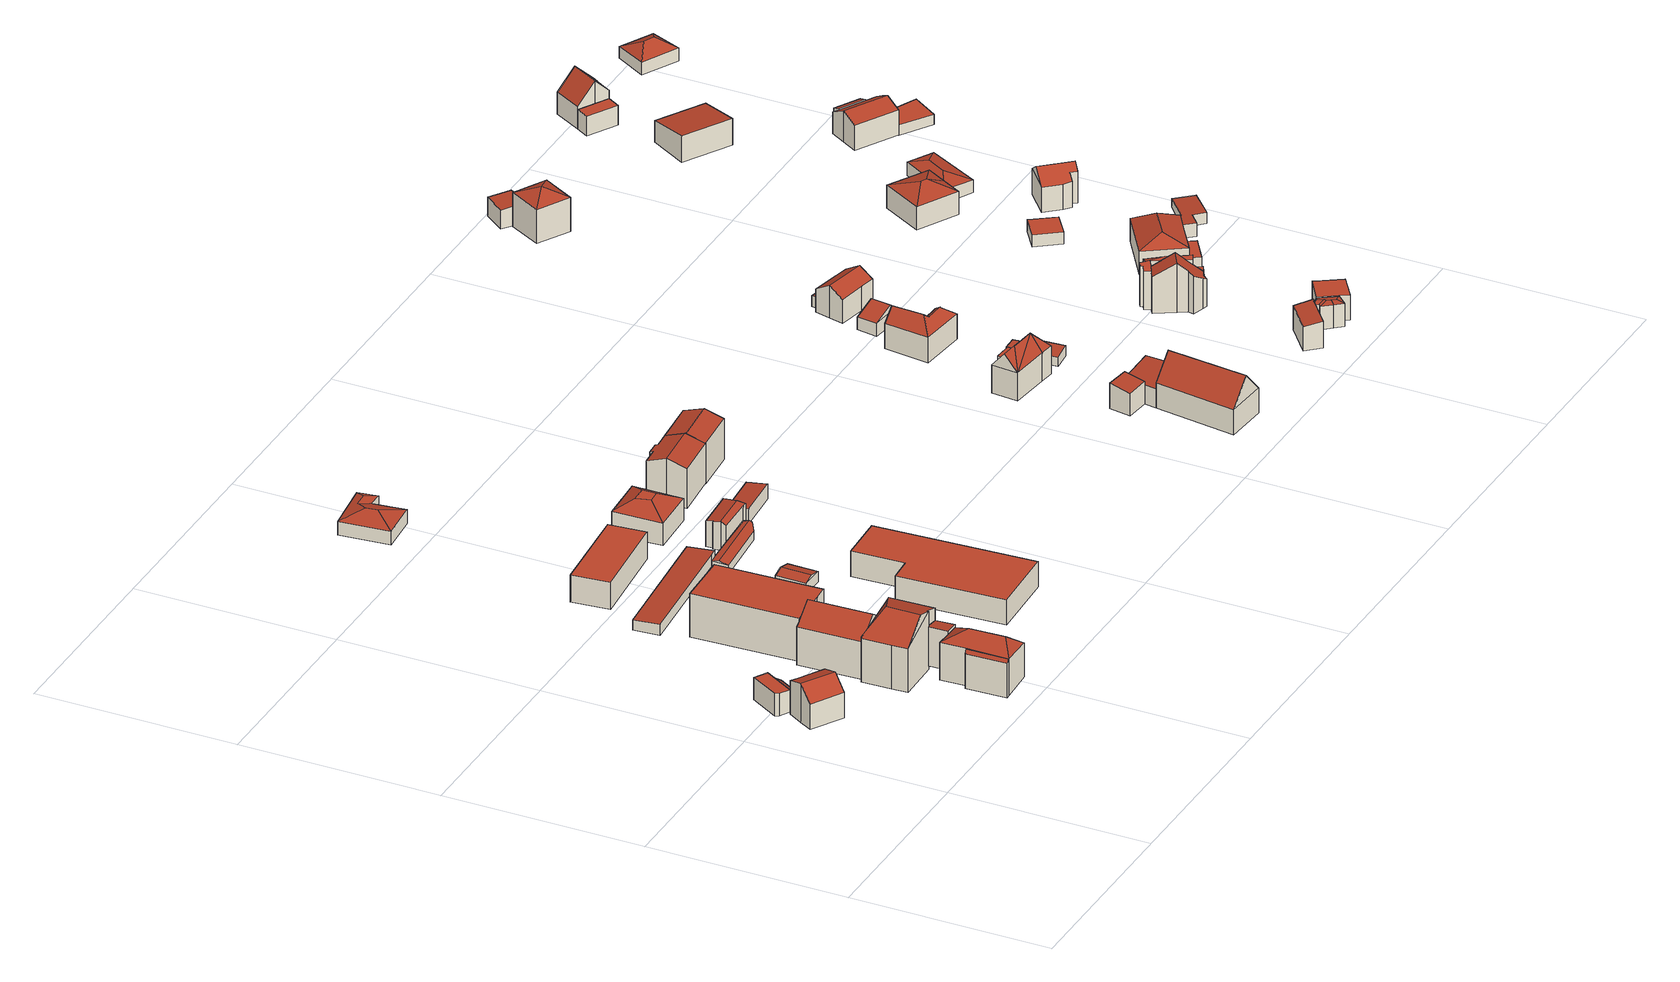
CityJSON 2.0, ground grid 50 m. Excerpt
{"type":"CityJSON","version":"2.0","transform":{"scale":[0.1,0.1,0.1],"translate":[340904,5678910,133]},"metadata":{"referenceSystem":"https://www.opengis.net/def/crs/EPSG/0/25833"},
"CityObjects":{
"building1":{"type":"Building","attributes":{"Dachtyp_tdc":"tdcGableRoof","Gemeindeschluessel":14729160,"Dachneigung":44.12,"QualitaetDacherkennung":64,"Geometrietyp2DReferenz":"3000","function":"31001_9998","roofType":"3100","measuredHeight":10.06},"geometry":[{"type":"MultiSurface","lod":"2","boundaries":[[[0,1,2,3]],[[1,4,5,2]],[[4,6,7,5]],[[6,8,9,7]],[[8,10,11,9]],[[10,12,13,11]],[[12,14,15,13]],[[14,0,3,15]],[[10,8,6,4,1,0]],[[0,14,12,10]],[[3,2,5,7,9,11,13,15]]],"semantics":{"surfaces":[{"type":"WallSurface"},{"type":"RoofSurface"},{"type":"GroundSurface"}],"values":[0,0,0,0,0,0,0,0,1,1,2]}}]},
"building2":{"type":"Building","attributes":{"Dachtyp_tdc":"tdcPolyFlatRoof","Gemeindeschluessel":14729160,"Dachneigung":0,"QualitaetDacherkennung":74,"Geometrietyp2DReferenz":"3000","function":"31001_9998","roofType":"1000","measuredHeight":5.78},"geometry":[{"type":"MultiSurface","lod":"2","boundaries":[[[16,17,18,19]],[[17,20,21,18]],[[20,22,23,21]],[[22,24,25,23]],[[24,16,19,25]],[[24,22,20,17,16]],[[19,18,21,23,25]]],"semantics":{"surfaces":[{"type":"WallSurface"},{"type":"RoofSurface"},{"type":"GroundSurface"}],"values":[0,0,0,0,0,1,2]}}]},
"building3":{"type":"Building","attributes":{"Dachtyp_tdc":"tdcPolyFlatRoof","Gemeindeschluessel":14729160,"Dachneigung":35.98,"QualitaetDacherkennung":74,"Geometrietyp2DReferenz":"3000","function":"31001_9998","roofType":"2100","measuredHeight":5.3},"geometry":[{"type":"MultiSurface","lod":"2","boundaries":[[[26,27,28,29]],[[27,30,31,28]],[[30,32,33,31]],[[32,34,35,33]],[[34,36,37,35]],[[36,38,39,37]],[[38,26,29,39]],[[38,36,34,32,30,27,26]],[[29,28,31,33,35,37,39]]],"semantics":{"surfaces":[{"type":"WallSurface"},{"type":"RoofSurface"},{"type":"GroundSurface"}],"values":[0,0,0,0,0,0,0,1,2]}}]},
"building4":{"type":"Building","attributes":{"Dachtyp_tdc":"tdcPolyFlatRoof","Gemeindeschluessel":14729160,"Dachneigung":3.84,"QualitaetDacherkennung":46,"Geometrietyp2DReferenz":"3000","function":"31001_9998","roofType":"2100","measuredHeight":2.21},"geometry":[{"type":"MultiSurface","lod":"2","boundaries":[[[40,41,42,43]],[[41,44,35,42]],[[44,45,33,35]],[[45,40,43,33]],[[45,44,41,40]],[[43,42,35,33]]],"semantics":{"surfaces":[{"type":"WallSurface"},{"type":"RoofSurface"},{"type":"GroundSurface"}],"values":[0,0,0,0,1,2]}}]},
"building5":{"type":"Building","attributes":{"Gemeindeschluessel":14729160,"Geometrietyp2DReferenz":"3000","function":"31001_9998","roofType":"9999"},"children":["building5-1","building5-2","building5-3","building5-4"]},
"building5-1":{"type":"BuildingPart","attributes":{"Dachtyp_tdc":"tdcPolyFlatRoof","Dachneigung":0,"QualitaetDacherkennung":59,"Geometrietyp2DReferenz":"3000","roofType":"1000","measuredHeight":6.78},"parents":["building5"],"geometry":[{"type":"MultiSurface","lod":"2","boundaries":[[[46,47,48,49]],[[47,50,51,48]],[[50,52,53,51]],[[52,54,55,53]],[[56,57,58,59]],[[57,60,61,58]],[[60,46,49,61]],[[60,57,56,62,54,52,50,47,46]],[[49,48,51,53,55,63,59,58,61]],[[63,55,54,62]],[[59,63,62,56]]],"semantics":{"surfaces":[{"type":"WallSurface"},{"type":"RoofSurface"},{"type":"GroundSurface"},{"type":"ClosureSurface"}],"values":[0,0,0,0,0,0,0,1,2,3,3]}}]},
"building5-2":{"type":"BuildingPart","attributes":{"Dachtyp_tdc":"tdcHipRoof","Dachneigung":37.19,"QualitaetDacherkennung":64,"Geometrietyp2DReferenz":"3000","roofType":"3200","measuredHeight":12.5},"parents":["building5"],"geometry":[{"type":"MultiSurface","lod":"2","boundaries":[[[64,65,53,55,54]],[[65,66,67,53]],[[66,68,69,70,67]],[[71,72,73,74,75]],[[72,76,77,73]],[[68,66,78]],[[79,76,72,80]],[[66,65,64,79,80,78]],[[72,71,68,78,80]],[[77,63,55,53,67,70,74,73]],[[79,62,63,77,76]],[[64,54,62,79]],[[54,55,63,62]],[[75,69,68,71]],[[75,74,70,69]]],"semantics":{"surfaces":[{"type":"WallSurface"},{"type":"RoofSurface"},{"type":"GroundSurface"},{"type":"ClosureSurface"}],"values":[0,0,0,0,0,1,1,1,1,2,3,0,3,0,3]}}]},
"building5-3":{"type":"BuildingPart","attributes":{"Dachtyp_tdc":"tdcPolyFlatRoof","Dachneigung":7.17,"QualitaetDacherkennung":84,"Geometrietyp2DReferenz":"3000","roofType":"2100","measuredHeight":10.04},"parents":["building5"],"geometry":[{"type":"MultiSurface","lod":"2","boundaries":[[[81,82,83,77,76]],[[82,84,85,83]],[[84,86,56,59,85]],[[84,82,81,87,86]],[[59,63,77,83,85]],[[87,79,62,56,86]],[[62,63,59,56]],[[76,79,87,81]],[[76,77,63,62,79]]],"semantics":{"surfaces":[{"type":"WallSurface"},{"type":"RoofSurface"},{"type":"GroundSurface"},{"type":"ClosureSurface"}],"values":[0,0,0,1,2,0,3,0,3]}}]},
"building5-4":{"type":"BuildingPart","attributes":{"Dachtyp_tdc":"tdcFreeFormRoof","Dachneigung":56.68,"QualitaetDacherkennung":31,"Geometrietyp2DReferenz":"3000","roofType":"5000","measuredHeight":9.75},"parents":["building5"],"geometry":[{"type":"MultiSurface","lod":"2","boundaries":[[[69,88,89,70]],[[88,90,91,89]],[[90,75,74,91]],[[92,93,90,88]],[[92,88,69]],[[93,92,69,75]],[[93,75,90]],[[74,70,89,91]],[[70,74,75,69]]],"semantics":{"surfaces":[{"type":"WallSurface"},{"type":"RoofSurface"},{"type":"GroundSurface"},{"type":"ClosureSurface"}],"values":[0,0,0,1,0,1,0,2,3]}}]},
"building6":{"type":"Building","attributes":{"Dachtyp_tdc":"tdcFreeFormRoof","Gemeindeschluessel":14729160,"Dachneigung":36.74,"QualitaetDacherkennung":62,"Geometrietyp2DReferenz":"3000","function":"31001_9998","roofType":"5000","measuredHeight":16.27},"geometry":[{"type":"MultiSurface","lod":"2","boundaries":[[[94,95,96,97]],[[95,98,99,96]],[[98,100,101,99]],[[100,102,103,101]],[[102,104,105,103]],[[104,106,107,105]],[[106,108,109,107]],[[108,110,111,109]],[[110,94,97,111]],[[94,110,108,112,113]],[[102,114,113,112,106,104]],[[98,95,94,113,114,100]],[[102,100,114]],[[108,106,112]],[[97,96,99,101,103,105,107,109,111]]],"semantics":{"surfaces":[{"type":"WallSurface"},{"type":"RoofSurface"},{"type":"GroundSurface"}],"values":[0,0,0,0,0,0,0,0,0,1,1,1,0,0,2]}}]},
"building7":{"type":"Building","attributes":{"Dachtyp_tdc":"tdcFreeFormRoof","Gemeindeschluessel":14729160,"Dachneigung":33.32,"QualitaetDacherkennung":54,"Geometrietyp2DReferenz":"3000","function":"31001_9998","roofType":"5000","measuredHeight":13.63},"geometry":[{"type":"MultiSurface","lod":"2","boundaries":[[[115,116,117,118]],[[116,119,120,117]],[[119,121,122,120]],[[121,123,124,122]],[[123,125,126,124]],[[125,115,118,126]],[[127,128,119,116,115,125]],[[127,123,121,128]],[[121,119,128]],[[125,123,127]],[[118,117,120,122,124,126]]],"semantics":{"surfaces":[{"type":"WallSurface"},{"type":"RoofSurface"},{"type":"GroundSurface"}],"values":[0,0,0,0,0,0,1,1,0,0,2]}}]},
"building8":{"type":"Building","attributes":{"Dachtyp_tdc":"tdcPolyFlatRoof","Gemeindeschluessel":14729160,"Dachneigung":0,"QualitaetDacherkennung":88,"Geometrietyp2DReferenz":"3000","function":"31001_9998","roofType":"1000","measuredHeight":11.11},"geometry":[{"type":"MultiSurface","lod":"2","boundaries":[[[129,130,131,132]],[[130,133,134,131]],[[133,135,136,134]],[[135,137,138,136]],[[137,129,132,138]],[[137,135,133,130,129]],[[132,131,134,136,138]]],"semantics":{"surfaces":[{"type":"WallSurface"},{"type":"RoofSurface"},{"type":"GroundSurface"}],"values":[0,0,0,0,0,1,2]}}]},
"building9":{"type":"Building","attributes":{"Dachtyp_tdc":"tdcPolyFlatRoof","Gemeindeschluessel":14729160,"Dachneigung":2.74,"QualitaetDacherkennung":87,"Geometrietyp2DReferenz":"3000","function":"31001_9998","roofType":"2100","measuredHeight":2.86},"geometry":[{"type":"MultiSurface","lod":"2","boundaries":[[[139,140,141,142]],[[140,143,144,141]],[[143,145,146,144]],[[145,147,148,146]],[[147,139,142,148]],[[147,145,143,140,139]],[[142,141,144,146,148]]],"semantics":{"surfaces":[{"type":"WallSurface"},{"type":"RoofSurface"},{"type":"GroundSurface"}],"values":[0,0,0,0,0,1,2]}}]},
"building10":{"type":"Building","attributes":{"Dachtyp_tdc":"tdcPolyFlatRoof","Gemeindeschluessel":14729160,"Dachneigung":0,"QualitaetDacherkennung":78,"Geometrietyp2DReferenz":"3000","function":"31001_9998","roofType":"1000","measuredHeight":7.01},"geometry":[{"type":"MultiSurface","lod":"2","boundaries":[[[149,150,151,152]],[[150,153,154,151]],[[153,155,156,154]],[[155,157,158,156]],[[157,149,152,158]],[[157,155,153,150,149]],[[152,151,154,156,158]]],"semantics":{"surfaces":[{"type":"WallSurface"},{"type":"RoofSurface"},{"type":"GroundSurface"}],"values":[0,0,0,0,0,1,2]}}]},
"building11":{"type":"Building","attributes":{"Dachtyp_tdc":"tdcGableRoof","Gemeindeschluessel":14729160,"Dachneigung":13.79,"QualitaetDacherkennung":95,"Geometrietyp2DReferenz":"3000","function":"31001_9998","roofType":"3100","measuredHeight":3.52},"geometry":[{"type":"MultiSurface","lod":"2","boundaries":[[[159,160,161,162]],[[160,163,164,161]],[[163,165,166,164]],[[165,159,162,166]],[[163,160,167]],[[159,165,168]],[[160,159,168,167]],[[165,163,167,168]],[[162,161,164,166]]],"semantics":{"surfaces":[{"type":"WallSurface"},{"type":"RoofSurface"},{"type":"GroundSurface"}],"values":[0,0,0,0,0,0,1,1,2]}}]},
"building12":{"type":"Building","attributes":{"Dachtyp_tdc":"tdcFreeFormRoof","Gemeindeschluessel":14729160,"Dachneigung":19.48,"QualitaetDacherkennung":62,"Geometrietyp2DReferenz":"3000","function":"31001_9998","roofType":"5000","measuredHeight":5.22},"geometry":[{"type":"MultiSurface","lod":"2","boundaries":[[[169,170,171]],[[172,173,169,171,174]],[[175,172,174,176]],[[175,176,177]],[[173,172,175,177,178]],[[179,180,181,182,183,184]],[[169,173,178,170]],[[177,176,180,179]],[[176,174,181,180]],[[174,171,182,181]],[[171,170,183,182]],[[170,178,184,183]],[[178,177,179,184]]],"semantics":{"surfaces":[{"type":"RoofSurface"},{"type":"GroundSurface"},{"type":"WallSurface"}],"values":[0,0,0,0,0,1,0,2,2,2,2,2,2]}}]},
"building13":{"type":"Building","attributes":{"Dachtyp_tdc":"tdcPolyFlatRoof","Gemeindeschluessel":14729160,"Dachneigung":0,"QualitaetDacherkennung":57,"Geometrietyp2DReferenz":"3000","function":"31001_9998","roofType":"1000","measuredHeight":6.49},"geometry":[{"type":"MultiSurface","lod":"2","boundaries":[[[185,186,187,188]],[[186,189,190,187]],[[189,191,192,190]],[[191,193,194,192]],[[193,195,196,194]],[[195,185,188,196]],[[195,193,191,189,186,185]],[[188,187,190,192,194,196]]],"semantics":{"surfaces":[{"type":"WallSurface"},{"type":"RoofSurface"},{"type":"GroundSurface"}],"values":[0,0,0,0,0,0,1,2]}}]},
"building14":{"type":"Building","attributes":{"Dachtyp_tdc":"tdcFreeFormRoof","Gemeindeschluessel":14729160,"Dachneigung":21.91,"QualitaetDacherkennung":22,"Geometrietyp2DReferenz":"3000","function":"31001_9998","roofType":"5000","measuredHeight":3.02},"geometry":[{"type":"MultiSurface","lod":"2","boundaries":[[[197,198,199,200]],[[198,201,202,199]],[[201,203,204,202]],[[203,205,206,204]],[[205,207,208,206]],[[207,209,210,208]],[[209,197,200,210]],[[207,205,211,212,209]],[[211,203,201,198,197,212]],[[205,203,211]],[[197,209,212]],[[200,199,202,204,206,208,210]]],"semantics":{"surfaces":[{"type":"WallSurface"},{"type":"RoofSurface"},{"type":"GroundSurface"}],"values":[0,0,0,0,0,0,0,1,1,0,0,2]}}]},
"building15":{"type":"Building","attributes":{"Dachtyp_tdc":"tdcCutTentRoof","Gemeindeschluessel":14729160,"Dachneigung":23.9,"QualitaetDacherkennung":79,"Geometrietyp2DReferenz":"3000","function":"31001_9998","roofType":"9999","measuredHeight":7.92},"geometry":[{"type":"MultiSurface","lod":"2","boundaries":[[[213,214,215,216]],[[214,217,218,215]],[[217,219,220,218]],[[219,213,216,220]],[[214,213,221,222]],[[217,214,222,223]],[[219,217,223,224]],[[213,219,224,221]],[[224,223,222,221]],[[216,215,218,220]]],"semantics":{"surfaces":[{"type":"WallSurface"},{"type":"RoofSurface"},{"type":"GroundSurface"}],"values":[0,0,0,0,1,1,1,1,1,2]}}]},
"building16":{"type":"Building","attributes":{"Dachtyp_tdc":"tdcHipAndGableRoof","Gemeindeschluessel":14729160,"Dachneigung":14.35,"QualitaetDacherkennung":32,"Geometrietyp2DReferenz":"3000","function":"31001_9998","roofType":"5000","measuredHeight":7.38},"geometry":[{"type":"MultiSurface","lod":"2","boundaries":[[[225,226,227,228]],[[226,229,230,227]],[[229,231,232,230]],[[231,233,234,232]],[[233,235,236,234]],[[235,237,238,236]],[[237,239,240,238]],[[239,225,228,240]],[[235,233,241]],[[233,231,229,226,225,241]],[[225,239,237,235,241]],[[228,227,230,232,234,236,238,240]]],"semantics":{"surfaces":[{"type":"WallSurface"},{"type":"RoofSurface"},{"type":"GroundSurface"}],"values":[0,0,0,0,0,0,0,0,1,1,1,2]}}]},
"building17":{"type":"Building","attributes":{"Dachtyp_tdc":"tdcPolyFlatRoof","Gemeindeschluessel":14729160,"Dachneigung":7.25,"QualitaetDacherkennung":77,"Geometrietyp2DReferenz":"3000","function":"31001_9998","roofType":"2100","measuredHeight":3.92},"geometry":[{"type":"MultiSurface","lod":"2","boundaries":[[[242,243,244,245]],[[243,246,247,244]],[[246,248,249,247]],[[248,242,245,249]],[[248,246,243,242]],[[245,244,247,249]]],"semantics":{"surfaces":[{"type":"WallSurface"},{"type":"RoofSurface"},{"type":"GroundSurface"}],"values":[0,0,0,0,1,2]}}]},
"building18":{"type":"Building","attributes":{"Dachtyp_tdc":"tdcGableRoof","Gemeindeschluessel":14729160,"Dachneigung":18.63,"QualitaetDacherkennung":48,"Geometrietyp2DReferenz":"3000","function":"31001_9998","roofType":"3100","measuredHeight":11.82},"geometry":[{"type":"MultiSurface","lod":"2","boundaries":[[[250,251,252,253]],[[251,254,255,252]],[[254,256,257,255]],[[256,258,259,257]],[[258,260,261,259]],[[260,262,263,261]],[[262,264,265,263]],[[264,266,267,265]],[[266,268,269,267]],[[268,250,253,269]],[[264,262,260,258]],[[258,256,254,251,250,268,266,264]],[[253,252,255,257,259,261,263,265,267,269]]],"semantics":{"surfaces":[{"type":"WallSurface"},{"type":"RoofSurface"},{"type":"GroundSurface"}],"values":[0,0,0,0,0,0,0,0,0,0,1,1,2]}}]},
"building19":{"type":"Building","attributes":{"Dachtyp_tdc":"tdcGableRoof","Gemeindeschluessel":14729160,"Dachneigung":18.14,"QualitaetDacherkennung":48,"Geometrietyp2DReferenz":"3000","function":"31001_9998","roofType":"3100","measuredHeight":12.12},"geometry":[{"type":"MultiSurface","lod":"2","boundaries":[[[256,270,271,272]],[[270,273,274,271]],[[273,260,275,274]],[[260,256,272,275]],[[273,270,276]],[[256,260,277]],[[270,256,277,276]],[[260,273,276,277]],[[272,271,274,275]]],"semantics":{"surfaces":[{"type":"WallSurface"},{"type":"RoofSurface"},{"type":"GroundSurface"}],"values":[0,0,0,0,0,0,1,1,2]}}]},
"building20":{"type":"Building","attributes":{"Gemeindeschluessel":14729160,"Geometrietyp2DReferenz":"3000","function":"31001_9998","roofType":"9999"},"children":["building20-1","building20-2","building20-3"]},
"building20-1":{"type":"BuildingPart","attributes":{"Dachtyp_tdc":"tdcFreeFormRoof","Dachneigung":48.29,"QualitaetDacherkennung":36,"Geometrietyp2DReferenz":"3000","roofType":"5000","measuredHeight":12.45},"parents":["building20"],"geometry":[{"type":"MultiSurface","lod":"2","boundaries":[[[278,279,280,281]],[[279,282,283,280]],[[282,284,285,286,283]],[[287,288,284,282]],[[287,282,279]],[[288,287,279,278]],[[281,280,283,286,289]],[[281,289,290,291,278]],[[285,284,292]],[[289,286,285,290]],[[290,285,292,291]],[[288,278,291,293,292,284]],[[291,292,293]]],"semantics":{"surfaces":[{"type":"WallSurface"},{"type":"RoofSurface"},{"type":"GroundSurface"},{"type":"ClosureSurface"}],"values":[0,0,0,1,0,1,2,0,0,3,3,0,3]}}]},
"building20-2":{"type":"BuildingPart","attributes":{"Dachtyp_tdc":"tdcPolyFlatRoof","Dachneigung":8.43,"QualitaetDacherkennung":77,"Geometrietyp2DReferenz":"3000","roofType":"2100","measuredHeight":6.55},"parents":["building20"],"geometry":[{"type":"MultiSurface","lod":"2","boundaries":[[[294,295,296,297,298]],[[295,299,300,296]],[[299,301,302,303,300]],[[299,295,294,301]],[[303,297,296,300]],[[294,298,302,301]],[[298,297,303,302]]],"semantics":{"surfaces":[{"type":"WallSurface"},{"type":"RoofSurface"},{"type":"GroundSurface"},{"type":"ClosureSurface"}],"values":[0,0,0,1,2,0,3]}}]},
"building20-3":{"type":"BuildingPart","attributes":{"Dachtyp_tdc":"tdcFreeFormRoof","Dachneigung":56.52,"QualitaetDacherkennung":13,"Geometrietyp2DReferenz":"3000","roofType":"5000","measuredHeight":10.3},"parents":["building20"],"geometry":[{"type":"MultiSurface","lod":"2","boundaries":[[[302,304,305,303]],[[304,290,289,305]],[[285,298,297,286]],[[293,291,290,304,306]],[[306,304,302]],[[302,298,285,292,293,306]],[[297,303,305,289,286]],[[303,297,298,302]],[[286,289,290,285]],[[290,291,292,285]],[[291,293,292]]],"semantics":{"surfaces":[{"type":"WallSurface"},{"type":"RoofSurface"},{"type":"GroundSurface"},{"type":"ClosureSurface"}],"values":[0,0,0,1,1,1,2,3,3,3,3]}}]},
"building21":{"type":"Building","attributes":{"Dachtyp_tdc":"tdcFreeFormRoof","Gemeindeschluessel":14729160,"Dachneigung":48.51,"QualitaetDacherkennung":43,"Geometrietyp2DReferenz":"3000","function":"31001_9998","roofType":"5000","measuredHeight":11.07},"geometry":[{"type":"MultiSurface","lod":"2","boundaries":[[[307,308,309,310]],[[308,311,312,309]],[[311,313,314,312]],[[313,315,316,314]],[[315,317,318,316]],[[317,319,320,318]],[[319,321,322,320]],[[321,323,324,322]],[[325,319,317]],[[317,326,325]],[[315,326,317]],[[326,315,313]],[[327,328,326,313,311]],[[327,311,308]],[[328,327,308,307]],[[329,326,328,307,330]],[[326,329,323]],[[323,325,326]],[[321,325,323]],[[325,321,319]],[[323,329,330]],[[324,331,310,309,312,314,316,318,320,322]],[[323,330,331,324]],[[330,307,310,331]]],"semantics":{"surfaces":[{"type":"WallSurface"},{"type":"RoofSurface"},{"type":"GroundSurface"}],"values":[0,0,0,0,0,0,0,0,1,1,1,1,1,1,1,1,1,1,1,1,0,2,0,0]}}]},
"building22":{"type":"Building","attributes":{"Dachtyp_tdc":"tdcFreeFormRoof","Gemeindeschluessel":14729160,"Dachneigung":44.03,"QualitaetDacherkennung":55,"Geometrietyp2DReferenz":"3000","function":"31001_9998","roofType":"5000","measuredHeight":9.69},"geometry":[{"type":"MultiSurface","lod":"2","boundaries":[[[332,333,334,335]],[[333,336,337,334]],[[336,338,339,337]],[[338,340,341,339]],[[340,342,343,341]],[[342,344,345,343]],[[344,332,335,345]],[[346,347,344,342]],[[348,349,346,342,340]],[[348,340,338]],[[349,348,338,336]],[[350,347,346,349,336,333]],[[350,333,332]],[[347,350,332,344]],[[335,334,337,339,341,343,345]]],"semantics":{"surfaces":[{"type":"WallSurface"},{"type":"RoofSurface"},{"type":"GroundSurface"}],"values":[0,0,0,0,0,0,0,1,1,0,1,1,1,1,2]}}]},
"building23":{"type":"Building","attributes":{"Gemeindeschluessel":14729160,"Geometrietyp2DReferenz":"3000","function":"31001_9998","roofType":"9999"},"children":["building23-1","building23-2"]},
"building23-1":{"type":"BuildingPart","attributes":{"Dachtyp_tdc":"tdcPolyFlatRoof","Dachneigung":5.62,"QualitaetDacherkennung":68,"Geometrietyp2DReferenz":"3000","roofType":"2100","measuredHeight":2.64},"parents":["building23"],"geometry":[{"type":"MultiSurface","lod":"2","boundaries":[[[351,352,353,354]],[[352,355,356,357,353]],[[358,351,354,359,360]],[[358,355,352,351]],[[354,353,357,359]],[[358,360,356,355]],[[360,359,357,356]]],"semantics":{"surfaces":[{"type":"WallSurface"},{"type":"RoofSurface"},{"type":"GroundSurface"},{"type":"ClosureSurface"}],"values":[0,0,0,1,2,0,3]}}]},
"building23-2":{"type":"BuildingPart","attributes":{"Dachtyp_tdc":"tdcPolyFlatRoof","Dachneigung":4.72,"QualitaetDacherkennung":76,"Geometrietyp2DReferenz":"3000","roofType":"2100","measuredHeight":2.63},"parents":["building23"],"geometry":[{"type":"MultiSurface","lod":"2","boundaries":[[[356,361,362,357]],[[361,363,364,362]],[[363,365,366,364]],[[365,360,359,366]],[[365,363,361,356,360]],[[359,357,362,364,366]],[[357,359,360,356]]],"semantics":{"surfaces":[{"type":"WallSurface"},{"type":"RoofSurface"},{"type":"GroundSurface"},{"type":"ClosureSurface"}],"values":[0,0,0,0,1,2,3]}}]},
"building24":{"type":"Building","attributes":{"Dachtyp_tdc":"tdcGableRoof","Gemeindeschluessel":14729160,"Dachneigung":18.48,"QualitaetDacherkennung":7,"Geometrietyp2DReferenz":"3000","function":"31001_9998","roofType":"3100","measuredHeight":5.16},"geometry":[{"type":"MultiSurface","lod":"2","boundaries":[[[367,368,369,370]],[[368,371,372,369]],[[371,373,374,372]],[[373,367,370,374]],[[371,368,375]],[[367,373,376]],[[368,367,376,375]],[[373,371,375,376]],[[370,369,372,374]]],"semantics":{"surfaces":[{"type":"WallSurface"},{"type":"RoofSurface"},{"type":"GroundSurface"}],"values":[0,0,0,0,0,0,1,1,2]}}]},
"building25":{"type":"Building","attributes":{"Dachtyp_tdc":"tdcGableRoof","Gemeindeschluessel":14729160,"Dachneigung":30.86,"QualitaetDacherkennung":56,"Geometrietyp2DReferenz":"3000","function":"31001_9998","roofType":"3100","measuredHeight":8.41},"geometry":[{"type":"MultiSurface","lod":"2","boundaries":[[[377,378,379,380]],[[378,381,382,379]],[[381,383,384,382]],[[383,385,386,384]],[[385,387,388,386]],[[387,389,390,388]],[[389,391,392,390]],[[391,393,394,392]],[[393,377,380,394]],[[389,387,385,383,381,378]],[[378,377,393,391,389]],[[380,379,382,384,386,388,390,392,394]]],"semantics":{"surfaces":[{"type":"WallSurface"},{"type":"RoofSurface"},{"type":"GroundSurface"}],"values":[0,0,0,0,0,0,0,0,0,1,1,2]}}]},
"building26":{"type":"Building","attributes":{"Dachtyp_tdc":"tdcFreeFormRoof","Gemeindeschluessel":14729160,"Dachneigung":14.07,"QualitaetDacherkennung":35,"Geometrietyp2DReferenz":"3000","function":"31001_9998","roofType":"5000","measuredHeight":3.03},"geometry":[{"type":"MultiSurface","lod":"2","boundaries":[[[395,396,397,398]],[[396,399,400,397]],[[399,401,402,400]],[[401,395,398,402]],[[403,401,399]],[[404,403,399,396]],[[404,396,395]],[[403,404,395,401]],[[398,397,400,402]]],"semantics":{"surfaces":[{"type":"WallSurface"},{"type":"RoofSurface"},{"type":"GroundSurface"}],"values":[0,0,0,0,1,1,1,1,2]}}]},
"building27":{"type":"Building","attributes":{"Gemeindeschluessel":14729160,"Geometrietyp2DReferenz":"3000","function":"31001_9998","roofType":"9999"},"children":["building27-1","building27-2","building27-3"]},
"building27-1":{"type":"BuildingPart","attributes":{"Dachtyp_tdc":"tdcHipAndGableRoof","Dachneigung":35.1,"QualitaetDacherkennung":42,"Geometrietyp2DReferenz":"3000","roofType":"5000","measuredHeight":11.24},"parents":["building27"],"geometry":[{"type":"MultiSurface","lod":"2","boundaries":[[[405,406,407,408]],[[406,409,410,407]],[[409,411,412,413,410]],[[414,415,416,417,418]],[[415,419,420,416]],[[419,421,422,420]],[[421,423,424,422]],[[423,425,426,424]],[[425,427,428,426]],[[427,429,430,428]],[[429,431,432,430]],[[431,433,434,432]],[[433,405,408,434]],[[427,425,423]],[[429,427,435]],[[427,423,421,419,415,414,436,437,438,439,440,441,435]],[[441,411,409,406,405,433,431,429,435]],[[408,407,410,413,442,443,444,445,446,417,416,420,422,424,426,428,430,432,434]],[[447,448,412,411,441]],[[443,442,448,447]],[[448,442,413,412]],[[440,449,450,447,441]],[[443,447,450,444]],[[436,451,437]],[[439,449,440]],[[451,446,445,438,437]],[[438,445,444,450,449,439]],[[414,418,451,436]],[[418,417,446,451]]],"semantics":{"surfaces":[{"type":"WallSurface"},{"type":"RoofSurface"},{"type":"GroundSurface"},{"type":"ClosureSurface"}],"values":[0,0,0,0,0,0,0,0,0,0,0,0,0,1,1,1,1,2,0,3,3,0,3,0,0,3,3,0,3]}}]},
"building27-2":{"type":"BuildingPart","attributes":{"Dachtyp_tdc":"tdcFreeFormRoof","Dachneigung":39.85,"QualitaetDacherkennung":37,"Geometrietyp2DReferenz":"3000","roofType":"5000","measuredHeight":12.7},"parents":["building27"],"geometry":[{"type":"MultiSurface","lod":"2","boundaries":[[[452,453,454,455,456]],[[453,457,458,454]],[[457,459,460,458]],[[459,461,462,460]],[[461,463,464,462]],[[463,465,466,464]],[[465,467,468,466]],[[467,418,417,468]],[[465,463,461,459,457,453,452,449,439,469]],[[469,437,451,418,467,465]],[[446,445,444,455,454,458,460,462,464,466,468,417]],[[438,437,469]],[[445,446,451,437,438]],[[452,456,450,449]],[[439,438,469]],[[449,450,444,445,438,439]],[[456,455,444,450]],[[446,417,418,451]]],"semantics":{"surfaces":[{"type":"WallSurface"},{"type":"RoofSurface"},{"type":"GroundSurface"},{"type":"ClosureSurface"}],"values":[0,0,0,0,0,0,0,0,1,1,2,0,3,0,0,3,3,3]}}]},
"building27-3":{"type":"BuildingPart","attributes":{"Dachtyp_tdc":"tdcGableRoof","Dachneigung":13.68,"QualitaetDacherkennung":11,"Geometrietyp2DReferenz":"3000","roofType":"3100","measuredHeight":6.85},"parents":["building27"],"geometry":[{"type":"MultiSurface","lod":"2","boundaries":[[[412,470,471,413]],[[470,472,473,471]],[[472,474,475,473]],[[474,456,455,475]],[[472,470,412,448]],[[448,447,450,456,474,472]],[[444,443,442,413,471,473,475,455]],[[442,443,447,448]],[[443,444,450,447]],[[412,413,442,448]],[[450,444,455,456]]],"semantics":{"surfaces":[{"type":"WallSurface"},{"type":"RoofSurface"},{"type":"GroundSurface"},{"type":"ClosureSurface"}],"values":[0,0,0,0,1,1,2,3,3,3,3]}}]},
"building28":{"type":"Building","attributes":{"Dachtyp_tdc":"tdcPolyFlatRoof","Gemeindeschluessel":14729160,"Dachneigung":7.5,"QualitaetDacherkennung":76,"Geometrietyp2DReferenz":"3000","function":"31001_9998","roofType":"2100","measuredHeight":6.81},"geometry":[{"type":"MultiSurface","lod":"2","boundaries":[[[476,477,478,479]],[[477,480,481,478]],[[480,482,483,481]],[[482,484,485,483]],[[484,486,487,485]],[[486,476,479,487]],[[486,484,482,480,477,476]],[[479,478,481,483,485,487]]],"semantics":{"surfaces":[{"type":"WallSurface"},{"type":"RoofSurface"},{"type":"GroundSurface"}],"values":[0,0,0,0,0,0,1,2]}}]},
"building29":{"type":"Building","attributes":{"Dachtyp_tdc":"tdcFreeFormRoof","Gemeindeschluessel":14729160,"Dachneigung":24.22,"QualitaetDacherkennung":82,"Geometrietyp2DReferenz":"3000","function":"31001_9998","roofType":"5000","measuredHeight":10.74},"geometry":[{"type":"MultiSurface","lod":"2","boundaries":[[[488,489,490,491]],[[489,492,493,490]],[[492,494,495,493]],[[494,496,497,495]],[[496,488,491,497]],[[488,498,499,489]],[[489,499,492]],[[499,500,494,492]],[[499,498,496,500]],[[496,494,500]],[[488,496,498]],[[491,490,493,495,497]]],"semantics":{"surfaces":[{"type":"WallSurface"},{"type":"RoofSurface"},{"type":"GroundSurface"}],"values":[0,0,0,0,0,1,1,1,1,0,0,2]}}]},
"building30":{"type":"Building","attributes":{"Dachtyp_tdc":"tdcPolyFlatRoof","Gemeindeschluessel":14729160,"Dachneigung":5.38,"QualitaetDacherkennung":61,"Geometrietyp2DReferenz":"3000","function":"31001_9998","roofType":"2100","measuredHeight":5.37},"geometry":[{"type":"MultiSurface","lod":"2","boundaries":[[[501,502,503,504]],[[502,505,506,503]],[[505,507,508,506]],[[507,509,510,508]],[[509,501,504,510]],[[509,507,505,502,501]],[[504,503,506,508,510]]],"semantics":{"surfaces":[{"type":"WallSurface"},{"type":"RoofSurface"},{"type":"GroundSurface"}],"values":[0,0,0,0,0,1,2]}}]},
"building31":{"type":"Building","attributes":{"Dachtyp_tdc":"tdcFreeFormRoof","Gemeindeschluessel":14729160,"Dachneigung":10.29,"QualitaetDacherkennung":67,"Geometrietyp2DReferenz":"3000","function":"31001_9998","roofType":"5000","measuredHeight":6.31},"geometry":[{"type":"MultiSurface","lod":"2","boundaries":[[[511,512,513,514]],[[512,515,516,513]],[[515,517,518,516]],[[517,519,520,518]],[[519,521,522,520]],[[521,523,524,522]],[[523,511,514,524]],[[525,526,523,521]],[[527,525,521,519]],[[528,527,519,517]],[[528,517,515]],[[529,526,525,527,528,515,512]],[[529,512,511]],[[526,529,511,523]],[[514,513,516,518,520,522,524]]],"semantics":{"surfaces":[{"type":"WallSurface"},{"type":"RoofSurface"},{"type":"GroundSurface"}],"values":[0,0,0,0,0,0,0,1,1,1,1,1,1,1,2]}}]},
"building32":{"type":"Building","attributes":{"Dachtyp_tdc":"tdcPolyFlatRoof","Gemeindeschluessel":14729160,"Dachneigung":0,"QualitaetDacherkennung":56,"Geometrietyp2DReferenz":"3000","function":"31001_9998","roofType":"1000","measuredHeight":3.11},"geometry":[{"type":"MultiSurface","lod":"2","boundaries":[[[530,531,532,533]],[[531,534,535,532]],[[534,536,537,535]],[[536,530,533,537]],[[536,534,531,530]],[[533,532,535,537]]],"semantics":{"surfaces":[{"type":"WallSurface"},{"type":"RoofSurface"},{"type":"GroundSurface"}],"values":[0,0,0,0,1,2]}}]},
"building33":{"type":"Building","attributes":{"Gemeindeschluessel":14729160,"Geometrietyp2DReferenz":"3000","function":"31001_9998","roofType":"9999"},"children":["building33-1","building33-2"]},
"building33-1":{"type":"BuildingPart","attributes":{"Dachtyp_tdc":"tdcPolyFlatRoof","Dachneigung":0,"QualitaetDacherkennung":65,"Geometrietyp2DReferenz":"3000","roofType":"1000","measuredHeight":3.22},"parents":["building33"],"geometry":[{"type":"MultiSurface","lod":"2","boundaries":[[[538,539,540,541]],[[539,542,543,540]],[[542,544,545,543]],[[544,542,539,538]],[[541,540,543,545]],[[541,545,544,538]]],"semantics":{"surfaces":[{"type":"WallSurface"},{"type":"RoofSurface"},{"type":"GroundSurface"},{"type":"ClosureSurface"}],"values":[0,0,0,1,2,3]}}]},
"building33-2":{"type":"BuildingPart","attributes":{"Dachtyp_tdc":"tdcHipRoof","Dachneigung":28.79,"QualitaetDacherkennung":73,"Geometrietyp2DReferenz":"3000","roofType":"3200","measuredHeight":8.97},"parents":["building33"],"geometry":[{"type":"MultiSurface","lod":"2","boundaries":[[[546,547,548,549]],[[547,550,538,541,548]],[[551,552,553,545,544]],[[552,546,549,553]],[[547,546,554]],[[552,551,555]],[[546,552,555,554]],[[551,550,547,554,555]],[[549,548,541,545,553]],[[544,538,550,551]],[[544,545,541,538]]],"semantics":{"surfaces":[{"type":"WallSurface"},{"type":"RoofSurface"},{"type":"GroundSurface"},{"type":"ClosureSurface"}],"values":[0,0,0,0,1,1,1,1,2,0,3]}}]},
"building34":{"type":"Building","attributes":{"Dachtyp_tdc":"tdcPolyFlatRoof","Gemeindeschluessel":14729160,"Dachneigung":0,"QualitaetDacherkennung":75,"Geometrietyp2DReferenz":"3000","function":"31001_9998","roofType":"1000","measuredHeight":6.42},"geometry":[{"type":"MultiSurface","lod":"2","boundaries":[[[556,557,558,559]],[[557,560,561,558]],[[560,562,563,561]],[[562,564,565,563]],[[564,566,567,565]],[[566,556,559,567]],[[566,564,562,560,557,556]],[[559,558,561,563,565,567]]],"semantics":{"surfaces":[{"type":"WallSurface"},{"type":"RoofSurface"},{"type":"GroundSurface"}],"values":[0,0,0,0,0,0,1,2]}}]},
"building35":{"type":"Building","attributes":{"Dachtyp_tdc":"tdcFreeFormRoof","Gemeindeschluessel":14729160,"Dachneigung":19.66,"QualitaetDacherkennung":62,"Geometrietyp2DReferenz":"3000","function":"31001_9998","roofType":"5000","measuredHeight":7.96},"geometry":[{"type":"MultiSurface","lod":"2","boundaries":[[[568,569,570,571]],[[569,572,573,570]],[[572,574,575,573]],[[574,576,577,575]],[[576,568,571,577]],[[578,579,576,574]],[[578,574,572]],[[579,578,572,569]],[[568,579,569]],[[579,568,576]],[[571,570,573,575,577]]],"semantics":{"surfaces":[{"type":"WallSurface"},{"type":"RoofSurface"},{"type":"GroundSurface"}],"values":[0,0,0,0,0,1,1,1,1,1,2]}}]},
"building36":{"type":"Building","attributes":{"Dachtyp_tdc":"tdcFreeFormRoof","Gemeindeschluessel":14729160,"Dachneigung":35.26,"QualitaetDacherkennung":59,"Geometrietyp2DReferenz":"3000","function":"31001_9998","roofType":"5000","measuredHeight":9.48},"geometry":[{"type":"MultiSurface","lod":"2","boundaries":[[[580,581,582,583]],[[581,584,585,582]],[[584,586,587,585]],[[586,588,589,587]],[[588,590,591,589]],[[590,592,593,591]],[[592,594,595,593]],[[594,596,597,595]],[[596,580,583,597]],[[596,594,592,590,598,599,580]],[[586,584,581,599,598,588]],[[590,588,598]],[[581,580,599]],[[583,582,585,587,589,591,593,595,597]]],"semantics":{"surfaces":[{"type":"WallSurface"},{"type":"RoofSurface"},{"type":"GroundSurface"}],"values":[0,0,0,0,0,0,0,0,0,1,1,0,0,2]}}]},
"building37":{"type":"Building","attributes":{"Dachtyp_tdc":"tdcHipRoof","Gemeindeschluessel":14729160,"Dachneigung":18.02,"QualitaetDacherkennung":62,"Geometrietyp2DReferenz":"3000","function":"31001_9998","roofType":"3200","measuredHeight":4.64},"geometry":[{"type":"MultiSurface","lod":"2","boundaries":[[[600,601,602,603]],[[601,604,605,602]],[[604,606,607,605]],[[606,608,609,607]],[[608,600,603,609]],[[604,601,610]],[[600,608,611]],[[601,600,611,610]],[[608,606,604,610,611]],[[603,602,605,607,609]]],"semantics":{"surfaces":[{"type":"WallSurface"},{"type":"RoofSurface"},{"type":"GroundSurface"}],"values":[0,0,0,0,0,1,1,1,1,2]}}]},
"building38":{"type":"Building","attributes":{"Dachtyp_tdc":"tdcPolyFlatRoof","Gemeindeschluessel":14729160,"Dachneigung":5.62,"QualitaetDacherkennung":58,"Geometrietyp2DReferenz":"3000","function":"31001_9998","roofType":"2100","measuredHeight":3.33},"geometry":[{"type":"MultiSurface","lod":"2","boundaries":[[[612,613,614,615]],[[613,616,617,614]],[[616,618,619,617]],[[618,620,621,619]],[[620,622,623,621]],[[622,624,625,623]],[[624,626,627,625]],[[626,612,615,627]],[[626,624,622,620,618,616,613,612]],[[615,614,617,619,621,623,625,627]]],"semantics":{"surfaces":[{"type":"WallSurface"},{"type":"RoofSurface"},{"type":"GroundSurface"}],"values":[0,0,0,0,0,0,0,0,1,2]}}]},
"building39":{"type":"Building","attributes":{"Dachtyp_tdc":"tdcPolyFlatRoof","Gemeindeschluessel":14729160,"Dachneigung":6.95,"QualitaetDacherkennung":78,"Geometrietyp2DReferenz":"3000","function":"31001_9998","roofType":"2100","measuredHeight":6.77},"geometry":[{"type":"MultiSurface","lod":"2","boundaries":[[[628,629,630,631]],[[629,632,633,630]],[[632,634,635,633]],[[634,628,631,635]],[[634,632,629,628]],[[631,630,633,635]]],"semantics":{"surfaces":[{"type":"WallSurface"},{"type":"RoofSurface"},{"type":"GroundSurface"}],"values":[0,0,0,0,1,2]}}]},
"building40":{"type":"Building","attributes":{"Dachtyp_tdc":"tdcPolyFlatRoof","Gemeindeschluessel":14729160,"Dachneigung":0,"QualitaetDacherkennung":56,"Geometrietyp2DReferenz":"3000","function":"31001_9998","roofType":"1000","measuredHeight":5.09},"geometry":[{"type":"MultiSurface","lod":"2","boundaries":[[[636,637,638,639]],[[637,640,641,638]],[[640,642,643,641]],[[642,636,639,643]],[[642,640,637,636]],[[639,638,641,643]]],"semantics":{"surfaces":[{"type":"WallSurface"},{"type":"RoofSurface"},{"type":"GroundSurface"}],"values":[0,0,0,0,1,2]}}]},
"building41":{"type":"Building","attributes":{"Gemeindeschluessel":14729160,"Geometrietyp2DReferenz":"3000","function":"31001_9998","roofType":"9999"},"children":["building41-1","building41-2"]},
"building41-1":{"type":"BuildingPart","attributes":{"Dachtyp_tdc":"tdcPolyFlatRoof","Dachneigung":18.92,"QualitaetDacherkennung":32,"Geometrietyp2DReferenz":"3000","roofType":"2100","measuredHeight":5.83},"parents":["building41"],"geometry":[{"type":"MultiSurface","lod":"2","boundaries":[[[644,645,646]],[[644,647,648,645]],[[647,649,650,648]],[[649,651,652,650]],[[651,653,652]],[[651,649,647,644]],[[645,648,650,652]],[[646,653,651,644]],[[646,645,652,653]]],"semantics":{"surfaces":[{"type":"WallSurface"},{"type":"RoofSurface"},{"type":"GroundSurface"},{"type":"ClosureSurface"}],"values":[0,0,0,0,0,1,2,0,3]}}]},
"building41-2":{"type":"BuildingPart","attributes":{"Dachtyp_tdc":"tdcGableRoof","Dachneigung":28.66,"QualitaetDacherkennung":65,"Geometrietyp2DReferenz":"3000","roofType":"3100","measuredHeight":7.96},"parents":["building41"],"geometry":[{"type":"MultiSurface","lod":"2","boundaries":[[[653,654,655,652]],[[654,656,657,655]],[[656,658,659,657]],[[658,660,661,659]],[[660,662,663,661]],[[662,664,665,663]],[[664,666,667,665]],[[666,646,645,667]],[[664,662,660,658]],[[658,656,654,653,646,666,664]],[[652,655,657,659,661,663,665,667,645]],[[652,645,646,653]]],"semantics":{"surfaces":[{"type":"WallSurface"},{"type":"RoofSurface"},{"type":"GroundSurface"},{"type":"ClosureSurface"}],"values":[0,0,0,0,0,0,0,0,1,1,2,3]}}]},
"building42":{"type":"Building","attributes":{"Dachtyp_tdc":"tdcGableRoof","Gemeindeschluessel":14729160,"Dachneigung":47.1,"QualitaetDacherkennung":62,"Geometrietyp2DReferenz":"3000","function":"31001_9998","roofType":"3100","measuredHeight":10.74},"geometry":[{"type":"MultiSurface","lod":"2","boundaries":[[[668,669,639,670]],[[669,671,672,639]],[[671,673,643,672]],[[673,674,675,643]],[[674,676,677,675]],[[676,678,679,677]],[[678,680,681,679]],[[680,668,670,681]],[[676,674,673,671]],[[671,669,668,680,678,676]],[[670,639,672,643,675,677,679,681]]],"semantics":{"surfaces":[{"type":"WallSurface"},{"type":"RoofSurface"},{"type":"GroundSurface"}],"values":[0,0,0,0,0,0,0,0,1,1,2]}}]},
"building43":{"type":"Building","attributes":{"Dachtyp_tdc":"tdcPolyFlatRoof","Gemeindeschluessel":14729160,"Dachneigung":0,"QualitaetDacherkennung":65,"Geometrietyp2DReferenz":"3000","function":"31001_9998","roofType":"1000","measuredHeight":2.6},"geometry":[{"type":"MultiSurface","lod":"2","boundaries":[[[682,683,684,685]],[[683,686,687,684]],[[686,688,689,687]],[[688,682,685,689]],[[688,686,683,682]],[[685,684,687,689]]],"semantics":{"surfaces":[{"type":"WallSurface"},{"type":"RoofSurface"},{"type":"GroundSurface"}],"values":[0,0,0,0,1,2]}}]},
"building44":{"type":"Building","attributes":{"Dachtyp_tdc":"tdcHipRoof","Gemeindeschluessel":14729160,"Dachneigung":27.92,"QualitaetDacherkennung":72,"Geometrietyp2DReferenz":"3000","function":"31001_9998","roofType":"3200","measuredHeight":5.37},"geometry":[{"type":"MultiSurface","lod":"2","boundaries":[[[690,691,692,693]],[[691,694,695,692]],[[694,696,697,695]],[[696,690,693,697]],[[694,691,698]],[[690,696,699]],[[691,690,699,698]],[[696,694,698,699]],[[693,692,695,697]]],"semantics":{"surfaces":[{"type":"WallSurface"},{"type":"RoofSurface"},{"type":"GroundSurface"}],"values":[0,0,0,0,1,1,1,1,2]}}]}
},
"vertices":[
[20,369,176],[42,406,162],[42,406,76],[20,369,76],[61,395,162],[61,395,76],[120,360,162],[120,360,76],[121,359,162],[121,359,76],[99,323,176],[99,323,76],[80,292,141],[80,292,76],[1,337,141],[1,337,76],
[17,421,138],[13,430,138],[13,430,81],[17,421,81],[55,502,138],[55,502,81],[87,483,138],[87,483,81],[42,406,138],[42,406,81],
[61,395,117],[42,406,133],[42,406,80],[61,395,80],[87,483,133],[87,483,80],[98,477,123],[98,477,80],[110,469,113],[110,469,80],[118,465,107],[118,465,80],[81,403,107],[81,403,80],
[107,491,102],[119,484,101],[119,484,80],[107,491,80],[110,469,101],[98,477,102],
[432,187,139],[419,165,139],[419,165,71],[432,187,71],[411,165,139],[411,165,71],[411,152,139],[411,152,71],[411,151,139],[411,151,71],[407,228,139],[417,228,139],[417,228,71],[407,228,71],[430,214,139],[430,214,71],[410,180,139],[410,180,71],
[411,151,160],[411,152,160],[418,14,159],[418,14,71],[332,10,166],[332,10,160],[332,10,71],[329,111,167],[326,177,167],[326,177,71],[329,111,71],[329,111,160],[370,178,164],[370,178,71],[369,36,196],[410,180,160],[365,124,196],
[370,178,172],[368,225,172],[368,225,71],[368,228,172],[368,228,71],[407,228,167],[410,180,167],
[322,9,160],[322,9,71],[317,110,160],[317,110,71],[327,9,168],[323,111,169],
[403,340,199],[407,228,199],[407,228,63],[403,340,63],[368,228,212],[368,228,63],[368,225,212],[368,225,63],[258,222,175],[258,222,63],[257,261,175],[257,261,63],[255,335,175],[255,335,63],[261,336,177],[261,336,63],[261,335,178],[261,335,63],[257,336,177],[324,308,226],[326,224,226],
[261,336,162],[255,494,162],[255,494,65],[261,336,65],[268,494,170],[268,494,65],[367,498,166],[367,498,65],[373,339,166],[373,339,65],[261,335,162],[261,335,65],[320,337,201],[314,496,201],
[268,494,177],[258,758,177],[258,758,66],[268,494,66],[395,764,177],[395,764,66],[405,500,177],[405,500,66],[367,498,177],[367,498,66],
[236,819,94],[231,885,91],[231,885,65],[236,819,65],[566,915,91],[566,915,65],[573,850,94],[573,850,65],[553,848,94],[553,848,65],
[277,1060,136],[508,1081,136],[508,1081,66],[277,1060,66],[512,1043,136],[512,1043,66],[517,988,136],[517,988,66],[286,966,136],[286,966,66],
[557,617,79],[557,693,79],[557,693,50],[557,617,50],[618,693,77],[618,693,50],[618,617,77],[618,617,50],[585,693,86],[584,617,86],
[329,1557,144],[285,1504,127],[384,1513,127],[349,1617,134],[325,1586,144],[373,1595,127],[382,1619,135],[410,1595,127],[402,1645,127],[272,1629,127],[402,1645,92],[410,1595,92],[373,1595,92],[384,1513,92],[285,1504,92],[272,1629,92],
[837,184,98],[659,175,98],[659,175,33],[837,184,33],[644,441,98],[644,441,33],[703,445,98],[703,445,33],[696,576,98],[696,576,33],[815,582,98],[815,582,33],
[553,848,79],[573,850,79],[573,850,52],[553,848,52],[639,854,79],[639,854,52],[737,859,80],[737,859,52],[741,839,80],[741,839,52],[714,822,74],[714,822,52],[559,809,74],[559,809,52],[740,846,82],[555,830,82],
[705,990,120],[588,983,120],[588,983,64],[705,990,64],[579,1105,124],[579,1105,64],[697,1113,124],[697,1113,64],[663,1036,143],[633,1034,143],[625,1070,142],[665,1073,142],
[638,867,129],[636,885,124],[636,885,55],[638,867,55],[641,886,124],[641,886,55],[639,904,120],[639,904,55],[745,912,119],[745,912,55],[749,859,118],[749,859,55],[737,859,118],[737,859,55],[639,854,120],[639,854,55],[735,873,129],
[769,862,92],[765,913,85],[765,913,53],[769,862,53],[881,922,85],[881,922,53],[885,871,92],[885,871,53],
[795,1117,158],[827,1120,158],[827,1120,59],[795,1117,59],[828,1113,161],[828,1113,59],[869,1116,161],[869,1116,59],[873,1068,177],[873,1068,59],[878,1020,161],[878,1020,59],[761,1009,161],[761,1009,59],[757,1057,177],[757,1057,59],[752,1105,161],[752,1105,59],[796,1109,161],[796,1109,59],
[983,1127,161],[983,1127,56],[869,1116,56],[991,1030,161],[991,1030,56],[878,1020,56],[987,1077,177],[873,1066,177],
[1746,278,96],[1722,73,96],[1722,73,32],[1746,278,32],[1614,82,96],[1614,82,32],[1643,286,96],[1643,286,81],[1643,286,32],[1668,78,156],[1694,282,154],[1713,281,32],[1713,281,81],[1704,282,96],[1652,285,96],[1678,283,135],
[1647,317,89],[1586,323,89],[1586,323,32],[1647,317,32],[1647,317,81],[1596,378,97],[1596,378,32],[1655,370,97],[1655,370,81],[1655,370,32],
[1721,362,81],[1721,362,32],[1684,332,133],
[1535,615,134],[1536,624,134],[1536,624,62],[1535,615,62],[1571,621,134],[1571,621,62],[1570,611,134],[1570,611,62],[1599,608,134],[1599,608,62],[1635,604,134],[1635,604,62],[1628,537,134],[1628,537,62],[1592,541,134],[1592,541,62],[1490,552,134],[1490,552,62],[1598,574,173],[1533,581,173],[1552,605,154],[1551,596,154],[1493,585,173],[1497,619,134],[1497,619,62],
[1635,801,149],[1638,773,149],[1638,773,84],[1635,801,84],[1518,785,149],[1518,785,84],[1531,898,149],[1531,898,84],[1593,894,149],[1593,894,84],[1589,828,149],[1589,828,84],[1637,826,149],[1637,826,84],[1563,805,173],[1610,801,174],[1562,896,179],[1555,814,181],[1610,801,173],
[1648,657,89],[1678,656,92],[1678,656,65],[1648,657,65],[1683,606,92],[1683,606,90],[1683,606,65],[1652,605,89],[1652,605,65],[1652,605,88],
[1701,607,92],[1701,607,65],[1706,539,92],[1706,539,65],[1658,534,88],[1658,534,65],
[1556,930,127],[1563,981,127],[1563,981,94],[1556,930,94],[1631,972,130],[1631,972,94],[1624,921,130],[1624,921,94],[1619,974,146],[1612,923,146],
[1559,1015,164],[1568,1051,187],[1568,1051,103],[1559,1015,103],[1577,1090,163],[1577,1090,103],[1587,1088,163],[1587,1088,103],[1619,1081,163],[1619,1081,103],[1682,1067,164],[1682,1067,103],[1674,1029,187],[1674,1029,103],[1667,994,165],[1667,994,103],[1628,1002,165],[1628,1002,103],
[1587,1088,134],[1591,1107,134],[1591,1107,106],[1587,1088,106],[1623,1100,134],[1623,1100,106],[1619,1081,134],[1619,1081,106],[1614,1092,136],[1599,1095,136],
[1989,416,198],[1998,401,198],[1998,401,119],[1989,416,119],[2010,381,198],[2010,381,119],[1996,373,209],[1996,373,172],[1996,373,119],[1888,418,217],[1880,432,217],[1880,432,119],[1888,418,119],[1888,418,213],[1891,439,222],[1891,439,119],[1887,445,222],[1887,445,119],[1896,450,226],[1896,450,119],[1899,452,224],[1899,452,119],[1906,440,227],[1906,440,119],[1956,471,198],[1956,471,119],[1961,473,194],[1961,473,119],[1994,418,194],[1994,418,119],[1937,409,231],[1911,431,227],[1923,411,227],[1940,384,227],[1951,365,227],[1959,351,227],[1969,356,231],[1987,367,119],[1969,356,119],[1959,351,119],[1940,384,119],[1911,431,119],[1969,356,182],[1987,367,188],[1959,351,214],[1959,351,180],[1911,431,213],
[1971,331,195],[1955,322,195],[1955,322,119],[1971,331,119],[1971,331,180],[1953,313,190],[1953,313,119],[1942,316,196],[1942,316,119],[1910,324,216],[1910,324,119],[1913,339,225],[1913,339,119],[1900,360,246],[1900,360,119],[1872,408,213],[1872,408,119],[1940,384,246],
[2010,351,172],[2010,351,119],[2000,345,188],[2000,345,119],[1973,329,180],[1973,329,119],
[2064,81,81],[2032,115,75],[2032,115,13],[2064,81,13],[2105,175,75],[2105,175,13],[2141,143,81],[2141,143,13],[2134,137,81],[2134,137,13],[2133,138,81],[2133,138,13],
[1664,1792,211],[1620,1713,211],[1620,1713,124],[1664,1792,124],[1540,1757,211],[1540,1757,124],[1584,1837,211],[1584,1837,124],[1616,1820,211],[1616,1820,124],[1664,1793,212],[1603,1775,232],[1585,1836,211],
[1584,1837,175],[1560,1855,173],[1560,1855,125],[1584,1837,125],[1599,1906,173],[1599,1906,125],[1641,1869,178],[1641,1869,125],[1616,1820,179],[1616,1820,125],
[2141,143,65],[2172,151,65],[2172,151,5],[2141,143,5],[2201,108,65],[2201,108,5],[2179,84,65],[2179,84,5],[2162,103,65],[2162,103,5],[2143,127,65],[2143,127,5],[2149,132,65],[2149,132,5],[2168,124,68],[2169,130,68],[2175,115,68],[2182,106,68],[2159,144,68],
[2046,722,192],[1992,683,192],[1992,683,161],[2046,722,161],[1950,740,192],[1950,740,161],[2005,779,192],[2005,779,161],
[2142,460,146],[2157,436,146],[2157,436,114],[2142,460,114],[2097,396,146],[2097,396,114],[2081,419,146],[2081,419,114],
[2138,591,173],[2200,498,172],[2200,498,114],[2138,591,114],[2142,460,172],[2081,419,172],[2019,511,173],[2019,511,114],[2139,527,203],[2070,480,203],
[2201,108,67],[2172,151,67],[2172,151,2],[2201,108,2],[2230,189,67],[2230,189,2],[2243,169,67],[2243,169,2],[2270,127,67],[2270,127,2],[2214,88,67],[2214,88,2],
[2023,992,226],[1996,943,226],[1996,943,167],[2023,992,167],[1896,998,226],[1896,998,167],[1951,1098,226],[1951,1098,167],[2051,1042,226],[2051,1042,167],[1968,1023,246],[1983,1015,246],
[2098,789,222],[2158,842,225],[2158,842,157],[2098,789,157],[2200,793,225],[2200,793,157],[2187,782,237],[2187,782,157],[2203,764,237],[2203,764,157],[2171,736,237],[2171,736,157],[2160,750,237],[2160,750,157],[2147,738,224],[2147,738,157],[2130,752,222],[2130,752,157],[2187,750,252],[2129,817,252],
[2160,1084,201],[2094,955,200],[2094,955,168],[2160,1084,168],[2023,992,202],[2023,992,168],[2051,1042,202],[2051,1042,168],[2095,1118,203],[2095,1118,168],[2081,1022,214],[2107,1069,214],
[2248,481,130],[2200,538,130],[2200,538,96],[2248,481,96],[2235,567,125],[2235,567,96],[2271,530,125],[2271,530,96],[2339,587,116],[2339,587,96],[2376,545,116],[2376,545,96],[2307,485,125],[2307,485,96],[2283,510,125],[2283,510,96],
[1948,1600,222],[2002,1692,209],[2002,1692,154],[1948,1600,154],[2118,1624,209],[2118,1624,154],[2065,1532,222],[2065,1532,154],
[2040,1823,211],[2022,1792,211],[2022,1792,161],[2040,1823,161],[1949,1833,211],[1949,1833,161],[1967,1864,211],[1967,1864,161],
[2181,1328,237],[2181,1328,179],[2181,1328,235],[2190,1344,231],[2190,1344,179],[2252,1309,231],[2252,1309,179],[2244,1293,237],[2244,1293,179],[2244,1293,235],
[2270,1278,235],[2270,1278,179],[2258,1257,249],[2258,1257,179],[2249,1241,259],[2249,1241,179],[2227,1203,243],[2227,1203,179],[2125,1261,243],[2125,1261,179],[2147,1299,259],[2147,1299,179],[2168,1336,235],[2168,1336,179],
[2070,1878,233],[2040,1823,232],[2070,1878,161],[2008,1841,268],[2008,1841,161],[1967,1864,217],[2005,1933,217],[2005,1933,161],[2047,1910,268],[2047,1910,161],[2089,1887,221],[2089,1887,161],[2081,1872,221],[2081,1872,161],
[2345,1217,204],[2303,1153,204],[2303,1153,178],[2345,1217,178],[2227,1203,204],[2227,1203,178],[2258,1257,204],[2258,1257,178],
[2294,1775,216],[2203,1822,216],[2203,1822,183],[2294,1775,183],[2248,1899,212],[2248,1899,183],[2331,1856,212],[2331,1856,183],[2255,1842,237],[2281,1829,237]
]}
